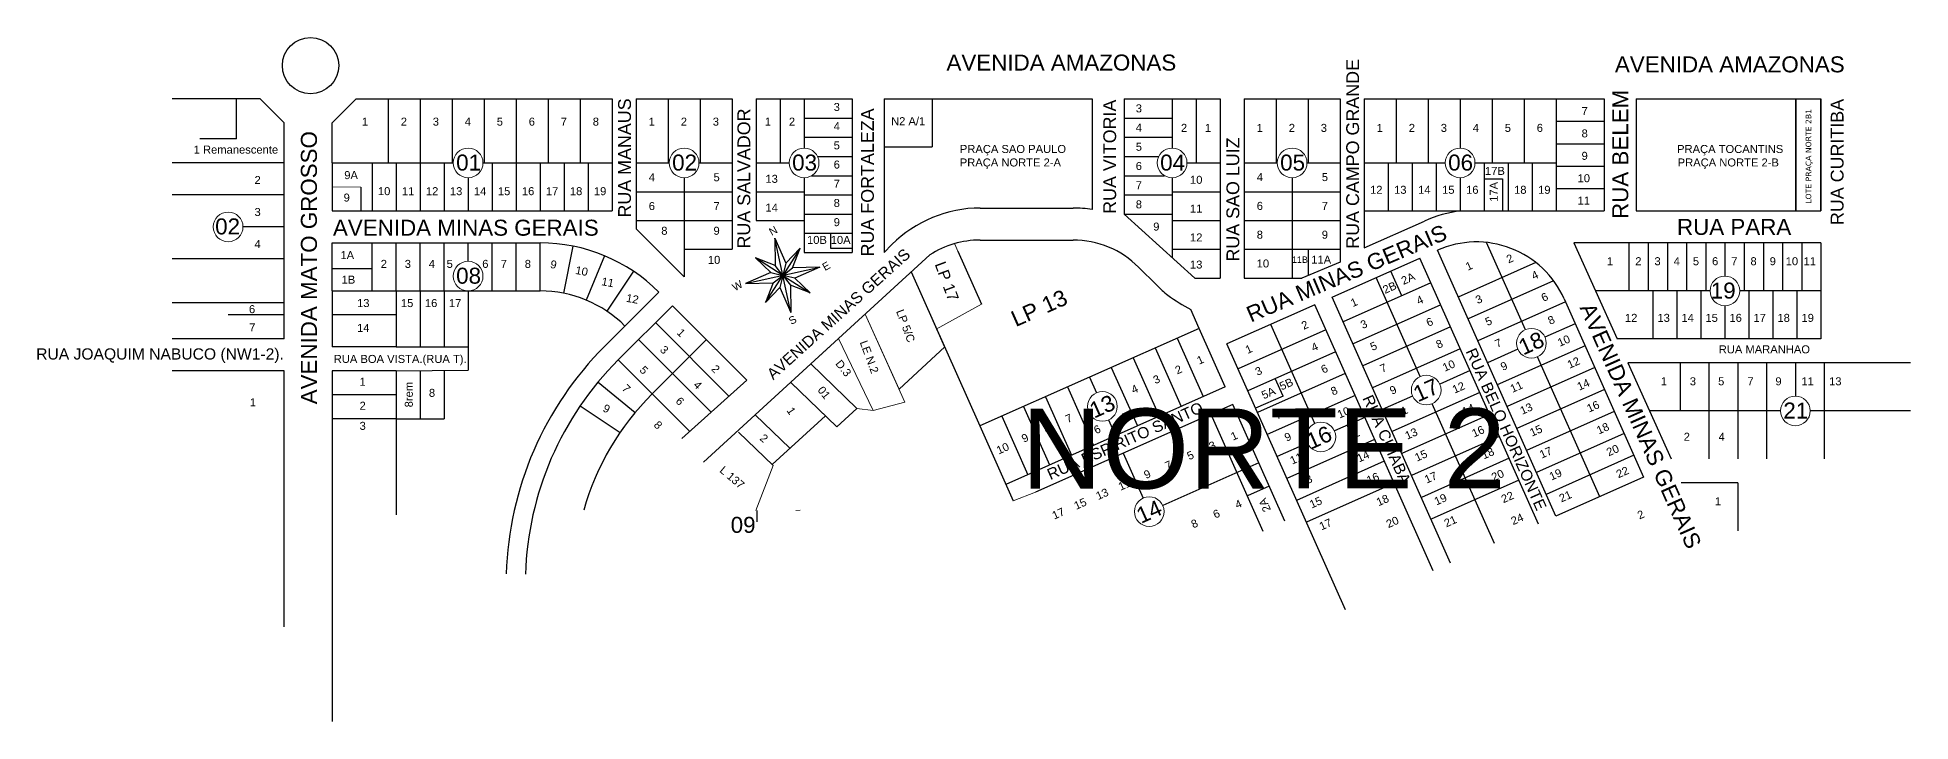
# Model space of a CAD drawing. Header units: millimetres. Extents: x 3006 to 6000, y 1661 to 3774.
# Drawn here: x 4208 to 5379, y 2517 to 2944 of the extents above; entities that cross this region are included whole.
import ezdxf
from ezdxf.enums import TextEntityAlignment as Align

# ---------------------------------------------------------------- set-up
doc = ezdxf.new("R2010")
doc.units = ezdxf.units.MM
doc.header["$LTSCALE"] = 10
doc.styles.add('ARIAL', font='arial.ttf')
doc.styles.add('MtXpl_Verdana', font='verdana.ttf')
doc.styles.add('R80', font='arial.ttf', dxfattribs={"height": 3})
doc.styles.get("Standard").update_dxf_attribs({"font": 'arial.ttf'})

msp = doc.modelspace()

# ---------------------------------------------------------------- linework, layer by layer
for p, q in [((4347.482, 2905.746), (4292.482, 2905.747)), ((4332.782, 2880.746), (4332.782, 2905.746)), ((4347.482, 2905.746), (4362.482, 2890.745)), ((4392.482, 2890.745), (4407.482, 2905.744)), ((4407.482, 2905.744), (4567.482, 2905.741)), ((4427.482, 2905.744), (4427.481, 2865.744)), ((4447.482, 2905.744), (4447.481, 2865.744)), ((4467.482, 2905.743), (4467.481, 2865.743)), ((4487.482, 2905.743), (4487.481, 2865.743)), ((4507.482, 2905.742), (4507.481, 2865.742)), ((4527.482, 2905.742), (4527.481, 2865.742)), ((4547.482, 2905.741), (4547.481, 2865.741)), ((4567.482, 2905.741), (4567.481, 2835.741)), ((4582.482, 2905.74), (4582.481, 2829.74)), ((4582.482, 2905.74), (4642.482, 2905.739)), ((4602.482, 2905.74), (4602.481, 2865.74)), ((4622.482, 2905.739), (4622.481, 2865.739)), ((4642.482, 2905.739), (4642.48, 2811.739)), ((4657.482, 2905.739), (4657.481, 2829.739)), ((4657.482, 2905.739), (4717.482, 2905.737)), ((4672.482, 2905.738), (4672.481, 2865.738)), ((4687.482, 2905.738), (4687.482, 2875.009)), ((4717.482, 2905.737), (4717.48, 2809.737)), ((4737.482, 2905.737), (4737.48, 2809.771)), ((4737.482, 2905.737), (4867.482, 2905.734)), ((4767.482, 2905.736), (4767.482, 2875.736)), ((4867.482, 2905.734), (4867.481, 2836.6)), ((4887.482, 2905.733), (4887.481, 2833.733)), ((4887.482, 2905.733), (4947.482, 2905.732)), ((4917.482, 2905.733), (4917.482, 2875.004)), ((4932.482, 2905.732), (4932.481, 2865.732)), ((4947.482, 2905.732), (4947.48, 2793.732)), ((4962.482, 2905.732), (4962.48, 2793.732)), ((4962.482, 2905.732), (5022.482, 2905.73)), ((4982.482, 2905.731), (4982.481, 2865.731)), ((5002.482, 2905.731), (5002.481, 2865.731)), ((5022.482, 2905.73), (5022.48, 2811.73)), ((5037.482, 2905.73), (5037.48, 2812.626)), ((5037.482, 2905.73), (5187.482, 2905.726)), ((5057.482, 2905.729), (5057.481, 2865.729)), ((5077.482, 2905.729), (5077.481, 2865.729)), ((5097.482, 2905.728), (5097.482, 2875)), ((5117.482, 2905.728), (5117.481, 2865.728)), ((5137.482, 2905.727), (5137.481, 2865.727)), ((5157.482, 2905.727), (5157.481, 2835.727)), ((5187.482, 2905.726), (5187.481, 2835.726)), ((5207.482, 2905.726), (5207.481, 2835.726)), ((5207.482, 2905.726), (5322.982, 2905.723)), ((5307.268, 2905.724), (5307.267, 2835.724)), ((5307.267, 2835.724), (5307.268, 2905.724)), ((5322.982, 2905.723), (5322.981, 2835.723)), ((5322.981, 2835.723), (5322.982, 2905.723)), ((4687.482, 2893.738), (4717.482, 2893.737)), ((4887.482, 2893.733), (4917.482, 2893.733)), ((5157.482, 2891.727), (5187.482, 2891.726)), ((4332.782, 2880.746), (4309.782, 2880.747)), ((4362.481, 2865.745), (4362.482, 2890.745)), ((4392.481, 2865.745), (4392.482, 2890.745)), ((4687.482, 2881.738), (4717.482, 2881.737)), ((4887.482, 2881.733), (4917.482, 2881.733)), ((4695.845, 2869.738), (4717.482, 2869.737)), ((4737.482, 2875.737), (4767.482, 2875.736)), ((4887.482, 2869.733), (4909.118, 2869.733)), ((5157.482, 2877.727), (5187.482, 2877.726)), ((4362.481, 2865.745), (4292.481, 2865.747)), ((4362.479, 2755.745), (4362.481, 2865.745)), ((4392.481, 2865.745), (4468.21, 2865.743)), ((4392.481, 2865.745), (4392.481, 2835.745)), ((4417.481, 2865.744), (4417.481, 2835.744)), ((4432.481, 2865.744), (4432.481, 2835.744)), ((4447.481, 2865.744), (4447.481, 2835.744)), ((4462.481, 2865.743), (4462.481, 2835.743)), ((4477.481, 2856.472), (4477.481, 2835.743)), ((4486.753, 2865.743), (4567.481, 2865.741)), ((4492.481, 2865.742), (4492.481, 2835.742)), ((4507.481, 2865.742), (4507.481, 2835.742)), ((4522.481, 2865.742), (4522.481, 2835.742)), ((4537.481, 2865.741), (4537.481, 2835.741)), ((4552.481, 2865.741), (4552.481, 2835.741)), ((4582.481, 2865.74), (4603.21, 2865.74)), ((4612.481, 2856.468), (4612.48, 2794.522)), ((4621.753, 2865.739), (4642.481, 2865.739)), ((4657.481, 2865.739), (4678.21, 2865.738)), ((4687.481, 2856.467), (4687.48, 2809.738)), ((4692.167, 2857.738), (4717.481, 2857.737)), ((4887.481, 2857.733), (4912.796, 2857.733)), ((4917.481, 2856.461), (4917.481, 2833.733)), ((4926.753, 2865.732), (4947.481, 2865.732)), ((4962.481, 2865.732), (4983.21, 2865.731)), ((4992.481, 2856.46), (4992.48, 2793.731)), ((5001.753, 2865.731), (5022.481, 2865.73)), ((5037.481, 2865.73), (5088.21, 2865.729)), ((5052.481, 2865.729), (5052.481, 2835.729)), ((5067.481, 2865.729), (5067.481, 2835.729)), ((5082.481, 2865.729), (5082.481, 2835.729)), ((5097.481, 2856.457), (5097.481, 2835.728)), ((5106.753, 2865.728), (5157.481, 2865.727)), ((5112.481, 2865.728), (5112.481, 2835.728)), ((5127.481, 2865.728), (5127.481, 2835.728)), ((5142.481, 2865.727), (5142.481, 2835.727)), ((5157.481, 2863.727), (5187.481, 2863.726)), ((4362.481, 2845.745), (4292.481, 2845.747)), ((4410.481, 2850.649), (4410.481, 2835.744)), ((4582.481, 2847.74), (4642.481, 2847.739)), ((4657.481, 2847.739), (4687.481, 2847.738)), ((4687.481, 2845.738), (4717.481, 2845.737)), ((4887.481, 2845.733), (4917.481, 2845.733)), ((4917.481, 2847.733), (4947.481, 2847.732)), ((4962.481, 2847.732), (5022.481, 2847.73)), ((5112.481, 2855.728), (5123.981, 2855.728)), ((5123.981, 2855.728), (5123.981, 2835.728)), ((5157.481, 2849.727), (5187.481, 2849.726)), ((4392.481, 2835.745), (4567.481, 2835.741)), ((4687.481, 2833.738), (4717.481, 2833.737)), ((4797.541, 2837.521), (4855.541, 2837.519)), ((4887.481, 2833.733), (4931.633, 2793.732)), ((4887.481, 2833.733), (4917.481, 2833.733)), ((4917.481, 2833.733), (4917.48, 2806.555)), ((5037.481, 2835.73), (5187.481, 2835.726)), ((5207.481, 2835.726), (5322.981, 2835.723)), ((4362.481, 2825.745), (4336.752, 2825.746)), ((4582.481, 2829.74), (4582.48, 2824.5)), ((4582.48, 2824.5), (4612.48, 2794.522)), ((4582.481, 2829.74), (4642.481, 2829.739)), ((4657.481, 2829.739), (4687.481, 2829.738)), ((4687.48, 2821.738), (4717.48, 2821.737)), ((4703.89, 2821.738), (4703.89, 2812.538)), ((4917.481, 2829.733), (4947.481, 2829.732)), ((4962.481, 2829.732), (5022.481, 2829.73)), ((5037.48, 2812.626), (5075.169, 2829.405)), ((4392.48, 2785.745), (4392.48, 2815.745)), ((4392.48, 2815.745), (4522.48, 2815.742)), ((4417.48, 2785.744), (4417.48, 2815.744)), ((4432.48, 2785.744), (4432.48, 2815.744)), ((4447.48, 2785.744), (4447.48, 2815.744)), ((4462.48, 2785.743), (4462.48, 2815.743)), ((4477.48, 2804.285), (4477.48, 2815.743)), ((4492.48, 2785.742), (4492.48, 2815.742)), ((4507.48, 2785.742), (4507.48, 2815.742)), ((4522.48, 2785.742), (4522.48, 2815.742)), ((4542.965, 2813.724), (4537.111, 2784.3)), ((4612.48, 2811.74), (4642.48, 2811.739)), ((4687.48, 2809.738), (4717.48, 2809.737)), ((4703.89, 2812.538), (4717.48, 2812.537)), ((4737.48, 2809.771), (4742.386, 2814.676)), ((4783.628, 2810.568), (4798.332, 2777.541)), ((4797.54, 2817.521), (4855.54, 2817.519)), ((4917.48, 2811.733), (4947.48, 2811.732)), ((4962.48, 2811.732), (5022.48, 2811.73)), ((5002.55, 2811.731), (5002.55, 2795.426)), ((5022.48, 2811.73), (5022.48, 2803.73)), ((5157.325, 2644.867), (5083.303, 2811.134)), ((5138.256, 2761.461), (5113.979, 2815.992)), ((5168.6, 2815.727), (5195.599, 2755.726)), ((5202.98, 2815.726), (5168.6, 2815.727)), ((5322.98, 2815.723), (5202.98, 2815.726)), ((5202.98, 2815.726), (5202.98, 2785.726)), ((5214.98, 2815.726), (5214.98, 2785.726)), ((5226.98, 2815.725), (5226.98, 2785.725)), ((5238.98, 2815.725), (5238.98, 2785.725)), ((5250.98, 2815.725), (5250.98, 2785.725)), ((5262.98, 2815.725), (5262.98, 2794.996)), ((5274.98, 2815.724), (5274.98, 2785.724)), ((5286.98, 2815.724), (5286.98, 2785.724)), ((5298.98, 2815.724), (5298.98, 2785.724)), ((5310.98, 2815.723), (5310.98, 2785.723)), ((5322.98, 2815.723), (5322.979, 2755.723)), ((4362.48, 2805.745), (4292.48, 2805.747)), ((4392.48, 2799.745), (4417.48, 2799.744)), ((4562.662, 2807.748), (4551.181, 2780.032)), ((4580.815, 2798.045), (4564.147, 2773.101)), ((4624.672, 2678.766), (4766.059, 2808.234)), ((4896.552, 2800.53), (4907.865, 2789.216)), ((5022.48, 2803.73), (4998.48, 2793.731)), ((5017.527, 2781.85), (5072.341, 2806.253)), ((5060.984, 2782.589), (5054.07, 2798.119)), ((5146.363, 2639.986), (5072.341, 2806.253)), ((5144.797, 2803.483), (5096.318, 2781.9)), ((4754.394, 2797.553), (4797.248, 2701.296)), ((4931.633, 2793.732), (4947.48, 2793.732)), ((4962.48, 2793.732), (4992.48, 2793.731)), ((4992.48, 2793.731), (4998.48, 2793.731)), ((5079.255, 2790.723), (5024.441, 2766.32)), ((5072.48, 2732.178), (5044.934, 2794.052)), ((5155.93, 2792.02), (5102.419, 2768.197)), ((4362.479, 2778.245), (4292.479, 2778.247)), ((4392.48, 2785.745), (4392.479, 2770.745)), ((4392.48, 2785.745), (4522.48, 2785.742)), ((4432.48, 2785.744), (4432.479, 2770.744)), ((4447.48, 2785.744), (4447.479, 2750.744)), ((4462.48, 2785.743), (4462.479, 2750.743)), ((4477.48, 2785.743), (4477.478, 2736.219)), ((4571.252, 2742.572), (4605.205, 2776.5)), ((4596.726, 2784.986), (4575.512, 2763.774)), ((4605.205, 2776.5), (4651.664, 2730.008)), ((5006.565, 2776.97), (4951.751, 2752.567)), ((5080.587, 2610.703), (5006.565, 2776.97)), ((5091.55, 2615.583), (5017.527, 2781.85)), ((5085.356, 2777.02), (5030.542, 2752.617)), ((5163.333, 2778.896), (5108.52, 2754.494)), ((5162.519, 2780.724), (5212.139, 2669.27)), ((5202.98, 2785.726), (5182.099, 2785.726)), ((5253.708, 2785.725), (5202.98, 2785.726)), ((5217.98, 2785.726), (5217.979, 2755.726)), ((5232.98, 2785.725), (5232.979, 2755.725)), ((5247.98, 2785.725), (5247.979, 2755.725)), ((5262.979, 2776.453), (5262.979, 2755.725)), ((5322.98, 2785.723), (5272.251, 2785.724)), ((5277.98, 2785.724), (5277.979, 2755.724)), ((5292.98, 2785.724), (5292.979, 2755.724)), ((5307.98, 2785.724), (5307.979, 2755.724)), ((4362.479, 2770.745), (4327.479, 2770.746)), ((4392.479, 2770.745), (4392.479, 2750.745)), ((4432.479, 2770.744), (4392.479, 2770.745)), ((4432.479, 2770.744), (4432.479, 2750.744)), ((4575.498, 2763.788), (4562.77, 2751.06)), ((4594.595, 2765.898), (4640.506, 2719.953)), ((4934.281, 2762.303), (4929.061, 2774.03)), ((5006.704, 2702.894), (4979.158, 2764.768)), ((5091.456, 2763.316), (5036.643, 2738.913)), ((5169.434, 2765.193), (5150.497, 2756.762)), ((4362.479, 2755.745), (4292.479, 2755.747)), ((4583.984, 2755.295), (4629.348, 2709.898)), ((4583.984, 2755.295), (4626.395, 2712.853)), ((4592.457, 2721.351), (4626.411, 2755.279)), ((4934.281, 2762.303), (4797.248, 2701.296)), ((4920.578, 2756.203), (4936.847, 2719.66)), ((4950.55, 2725.761), (4934.281, 2762.303)), ((5025.774, 2586.3), (4951.752, 2752.567)), ((5013.479, 2761.439), (4958.666, 2737.036)), ((5175.534, 2751.49), (5120.721, 2727.087)), ((5322.979, 2755.723), (5195.599, 2755.726)), ((4432.479, 2750.744), (4392.479, 2750.745)), ((4432.479, 2750.744), (4477.479, 2750.743)), ((4571.252, 2742.572), (4615.958, 2697.833)), ((4893.171, 2744.001), (4909.44, 2707.459)), ((4906.875, 2750.102), (4923.143, 2713.56)), ((5019.58, 2747.736), (4964.766, 2723.333)), ((5097.557, 2749.613), (5042.744, 2725.21)), ((5133.557, 2749.221), (5114.62, 2740.79)), ((5184.732, 2657.068), (5145.798, 2744.522)), ((5202.348, 2740.726), (5229.347, 2680.725)), ((5378.979, 2740.722), (5202.348, 2740.726)), ((5234.979, 2740.725), (5234.978, 2710.725)), ((5252.979, 2740.725), (5252.977, 2680.725)), ((5270.979, 2740.724), (5270.977, 2680.724)), ((5288.979, 2740.724), (5288.977, 2680.724)), ((5306.979, 2740.724), (5306.978, 2719.995)), ((5324.979, 2740.723), (5324.977, 2680.723)), ((4362.478, 2735.745), (4292.478, 2735.747)), ((4362.475, 2575.745), (4362.478, 2735.745)), ((4392.478, 2735.745), (4392.473, 2516.561)), ((4432.478, 2735.744), (4392.478, 2735.745)), ((4432.478, 2735.744), (4432.476, 2645.744)), ((4432.478, 2735.744), (4477.478, 2736.219)), ((4447.478, 2735.744), (4447.478, 2705.744)), ((4462.478, 2736.061), (4462.478, 2705.743)), ((4558.675, 2728.758), (4581.866, 2709.727)), ((4611.055, 2693.415), (4651.664, 2730.008)), ((4865.765, 2731.8), (4870.128, 2721.998)), ((4879.468, 2737.9), (4895.737, 2701.358)), ((5025.68, 2734.033), (4970.867, 2709.63)), ((4986.776, 2719.996), (4981.896, 2730.959)), ((5103.658, 2735.91), (5084.721, 2727.479)), ((5181.635, 2737.786), (5126.822, 2713.384)), ((4432.478, 2720.744), (4392.478, 2720.745)), ((4950.55, 2725.761), (4813.517, 2664.754)), ((4838.358, 2719.598), (4854.627, 2683.056)), ((4852.061, 2725.699), (4868.33, 2689.157)), ((4986.776, 2719.996), (4969.647, 2712.37)), ((5031.781, 2720.329), (4976.968, 2695.927)), ((5067.781, 2719.937), (5048.844, 2711.507)), ((5109.758, 2722.206), (5054.945, 2697.803)), ((5187.736, 2724.083), (5132.923, 2699.68)), ((4432.478, 2705.744), (4392.478, 2705.745)), ((4432.478, 2705.744), (4462.478, 2705.743)), ((4547.456, 2713.82), (4572.408, 2697.164)), ((4667.474, 2677.282), (4700.728, 2707.733)), ((4810.951, 2707.397), (4827.22, 2670.854)), ((4824.655, 2713.497), (4840.923, 2676.955)), ((4955.431, 2714.798), (4832.101, 2659.892)), ((4877.67, 2705.059), (4882.033, 2695.257)), ((4941.727, 2708.698), (4974.264, 2635.613)), ((4987.968, 2641.714), (4955.431, 2714.798)), ((5037.882, 2706.626), (5018.945, 2698.195)), ((5115.859, 2708.503), (5061.046, 2684.1)), ((5118.956, 2627.785), (5080.022, 2715.238)), ((5193.837, 2710.38), (5139.023, 2685.977)), ((5297.707, 2710.724), (5215.848, 2710.726)), ((5378.978, 2710.722), (5316.249, 2710.723)), ((4797.248, 2701.296), (4818.043, 2654.588)), ((5043.982, 2692.923), (4989.169, 2668.52)), ((5016.146, 2696.949), (5015.815, 2696.802)), ((5121.96, 2694.8), (5067.147, 2670.397)), ((5199.937, 2696.676), (5145.124, 2672.274)), ((4886.914, 2684.295), (4899.412, 2656.222)), ((5002.005, 2690.654), (4983.068, 2682.223)), ((5128.061, 2681.096), (5073.247, 2656.693)), ((5206.038, 2682.973), (5151.225, 2658.57)), ((4971.699, 2678.256), (4911.652, 2651.523)), ((5050.083, 2679.219), (4995.27, 2654.817)), ((5212.139, 2669.27), (5157.325, 2644.867)), ((4978.207, 2663.639), (4964.503, 2657.539)), ((5056.184, 2665.516), (5001.371, 2641.113)), ((5134.161, 2667.393), (5079.348, 2642.99)), ((5270.977, 2665.724), (5235.561, 2665.725)), ((5270.977, 2665.724), (5270.976, 2635.724)), ((4658.058, 2641.479), (4658.058, 2648.555))]:
    msp.add_line(p, q)
at = {"lineweight": 13}
for p, q in [((4392.481, 2850.745), (4410.481, 2850.649)), ((4783.628, 2810.568), (4781.644, 2815.015)), ((4754.394, 2797.553), (4775.291, 2750.615)), ((4770.099, 2761.841), (4798.332, 2777.541)), ((4725.632, 2771.215), (4746.803, 2724.4)), ((4725.632, 2771.215), (4750.366, 2716.111)), ((4750.366, 2716.111), (4725.632, 2771.215)), ((4709.008, 2755.993), (4691.603, 2740.055)), ((4709.008, 2755.993), (4691.603, 2740.055)), ((4691.603, 2740.055), (4704.141, 2751.536)), ((4691.603, 2740.055), (4704.141, 2751.536)), ((4730.673, 2710.93), (4709.008, 2755.993)), ((4709.008, 2755.993), (4730.673, 2710.93)), ((4709.008, 2755.993), (4730.673, 2710.93)), ((4691.603, 2740.055), (4720.431, 2712.318)), ((4691.603, 2740.055), (4720.428, 2712.322)), ((4720.428, 2712.322), (4691.603, 2740.055)), ((4746.803, 2724.4), (4775.502, 2750.808)), ((4679.025, 2728.618), (4707.882, 2700.849)), ((4679.068, 2728.577), (4707.882, 2700.849)), ((4730.673, 2710.93), (4750.366, 2716.111)), ((4730.673, 2710.93), (4750.366, 2716.111)), ((4656.899, 2708.276), (4678.559, 2687.433)), ((4707.882, 2700.849), (4720.428, 2712.322)), ((4707.882, 2700.849), (4720.428, 2712.322)), ((4720.431, 2712.318), (4730.673, 2710.93)), ((4730.673, 2710.93), (4720.438, 2712.317)), ((4646.498, 2697.468), (4668.158, 2676.624)), ((4668.158, 2676.624), (4657.198, 2648.555)), ((4832.101, 2659.892), (4818.043, 2654.588)), ((4682.348, 2648.544), (4685.083, 2648.606))]:
    msp.add_line(p, q, dxfattribs=at)
for points in [[(4669.106, 2818.67), (4669.392, 2801.561), (4657.159, 2806.366)], [(4668.036, 2790.675), (4663.231, 2778.442), (4672.364, 2787.893), (4679.208, 2772.21), (4669.106, 2818.67), (4675.95, 2802.987), (4685.083, 2812.438), (4674.157, 2795.44), (4691.155, 2784.514), (4678.922, 2789.319), (4679.208, 2772.21)], [(4697.387, 2800.491), (4680.278, 2800.205), (4685.083, 2812.438)], [(4650.927, 2790.389), (4668.036, 2790.675), (4674.157, 2795.44), (4657.159, 2806.366), (4666.61, 2797.233), (4650.927, 2790.389), (4697.387, 2800.491), (4681.704, 2793.647), (4691.155, 2784.514)], [(4663.231, 2778.442), (4674.157, 2795.44), (4669.392, 2801.561)], [(4675.95, 2802.987), (4674.157, 2795.44), (4680.278, 2800.205)], [(4666.61, 2797.233), (4674.157, 2795.44), (4672.364, 2787.893)], [(4681.704, 2793.647), (4674.157, 2795.44), (4678.922, 2789.319)]]:
    msp.add_lwpolyline(points)
msp.add_circle((4378.992, 2926.55), 17.6)
for centre in [(4477.481, 2865.743), (4612.481, 2865.74), (4687.481, 2865.738), (4917.481, 2865.733), (4992.481, 2865.731), (5097.481, 2865.728), (4327.481, 2825.746), (4477.48, 2795.014), (5262.98, 2785.725), (5142.027, 2752.992), (5076.251, 2723.708), (4873.899, 2713.529), (5306.978, 2710.724), (5010.475, 2694.425), (4903.183, 2647.753)]:
    msp.add_circle(centre, 9.271, dxfattribs=at)
for centre, radius, start, end in [((4797.539, 2759.521), 78, 89.99867, 134.998669), ((4855.539, 2759.519), 78, 81.193173, 89.99867), ((5107.706, 2756.321), 80, 96.97639, 113.998593), ((4522.478, 2710.742), 105, 44.99867, 89.99867), ((4797.675, 2759.057), 58.464, 90.132735, 122.737661), ((4855.664, 2759.822), 57.698, 44.87427, 90.123069), ((5107.706, 2756.321), 60, 23.998592, 113.998593), ((4964.435, 2845.784), 80, 224.998707, 231.642983), ((4522.478, 2710.742), 75, 44.99867, 89.99867), ((5019.279, 2932.539), 182.386, 235.047221, 240.35285), ((4711.207, 2602.513), 210, 134.978802, 178.242311), ((4711.207, 2602.513), 198, 134.978802, 178.242311), ((4711.207, 2602.513), 168, 134.978802, 164.020031)]:
    msp.add_arc(centre, radius, start, end)

# ---------------------------------------------------------------- texts
for s, height, rotation, style, p in [('AVENIDA AMAZONAS', 10, 359.998669, 'ARIAL', (4848.257, 2928.471)), ('RUA CAMPO GRANDE', 8, 89.99867, 'ARIAL', (5030.29, 2871.368)), ('AVENIDA AMAZONAS', 10, 359.998669, 'ARIAL', (5266.013, 2927.338)), ('RUA MANAUS', 8, 89.99867, 'ARIAL', (4575.235, 2868.814)), ('RUA VITORIA', 8, 89.99867, 'ARIAL', (4878.471, 2869.605)), ('RUA BELEM', 10, 89.99867, 'ARIAL', (5197.554, 2871.072)), ('RUA CURITIBA', 8, 89.99867, 'ARIAL', (5333.102, 2866.332)), ('RUA SALVADOR', 8, 89.99867, 'ARIAL', (4649.785, 2855.997)), ('RUA FORTALEZA', 8, 89.99867, 'ARIAL', (4727.041, 2853.554)), ('AVENIDA MATO GROSSO', 10, 89.99867, 'ARIAL', (4377.968, 2800.238)), ('RUA SAO LUIZ', 8, 89.99867, 'ARIAL', (4955.432, 2842.856)), ('01', 10, 359.998669, 'ARIAL', (4477.77, 2865.964)), ('02', 10, 359.998669, 'ARIAL', (4612.77, 2865.961)), ('03', 10, 359.998669, 'ARIAL', (4687.77, 2865.96)), ('04', 10, 359.998669, 'ARIAL', (4917.77, 2865.954)), ('05', 10, 359.998669, 'ARIAL', (4992.77, 2865.953)), ('06', 10, 359.998669, 'ARIAL', (5097.77, 2865.95)), ('17B', 5, 359.998669, 'ARIAL', (5119.216, 2860.729)), ('17A', 5, 89.99867, 'ARIAL', (5118.492, 2847.655)), ('02', 10, 359.998669, 'ARIAL', (4327.151, 2826.051)), ('AVENIDA MINAS GERAIS', 10, 359.998669, 'ARIAL', (4476.039, 2825.232)), ('N', 4.755, 29.434168, 'R80', (4668.13, 2823.324)), ('RUA MINAS GERAIS', 10, 23.007352, 'ARIAL', (5026.495, 2796.718)), ('AVENIDA MINAS GERAIS', 7, 42.022558, 'ARIAL', (4708.959, 2771.3)), ('08', 10, 359.998669, 'ARIAL', (4477.768, 2795.236)), ('E', 4.755, 29.434168, 'R80', (4701.28, 2801.264)), ('LP 17', 7, 290.255686, 'ARIAL', (4776.687, 2791.698)), ('11B', 4, 359.998669, 'ARIAL', (4997.358, 2805.264)), ('W', 4.755, 29.434168, 'R80', (4645.774, 2788.992)), ('19', 10, 359.998669, 'ARIAL', (5261.906, 2785.946)), ('LP 13', 10, 23.99867, 'ARIAL', (4834.369, 2775.03)), ('AVENIDA MINAS GERAIS', 10, 293.998669, 'ARIAL', (5210.331, 2701.463)), ('S', 4.755, 29.434168, 'R80', (4680.245, 2767.548)), ('18', 10, 23.99867, 'ARIAL', (5141.911, 2753.042)), ('RUA JOAQUIM NABUCO (NW1-2).', 7, 359.998669, 'ARIAL', (4284.918, 2746.319)), ('RUA BOA VISTA.(RUA T).', 5, 359.998669, 'ARIAL', (4435, 2743.209)), ('RUA BELO HORIZONTE', 7, 293.998669, 'ARIAL', (5126.281, 2699.288)), ('17', 10, 23.99867, 'ARIAL', (5076.135, 2723.759)), ('13', 10, 23.99867, 'ARIAL', (4873.783, 2713.579)), ('RUA CUIABA', 7, 293.998669, 'ARIAL', (5051.609, 2692.849)), ('21', 10, 359.998669, 'ARIAL', (5307.266, 2710.945)), ('RUA ESPIRITO SANTO', 7, 23.99867, 'ARIAL', (4888.05, 2692.042)), ('16', 10, 23.99867, 'ARIAL', (5009.292, 2694.179)), ('14', 10, 23.99867, 'ARIAL', (4903.067, 2647.803)), ('09', 10, 359.998669, 'ARIAL', (4649.339, 2639.506))]:
    msp.add_text(s, height=height, rotation=rotation, dxfattribs=dict(style=style)).set_placement(p, align=Align.MIDDLE_CENTER)
for s, height, rotation, p in [('3', 5, 359.998669, (4707.887, 2900.708)), ('1', 5, 359.998669, (4413.015, 2891.533)), ('2', 5, 359.998669, (4437.321, 2891.533)), ('3', 5, 359.998669, (4457.321, 2891.532)), ('4', 5, 359.998669, (4477.321, 2891.532)), ('5', 5, 359.998669, (4497.321, 2891.531)), ('6', 5, 359.998669, (4517.321, 2891.531)), ('7', 5, 359.998669, (4537.321, 2891.53)), ('8', 5, 359.998669, (4557.321, 2891.53)), ('1', 5, 359.998669, (4592.265, 2891.529)), ('2', 5, 359.998669, (4612.321, 2891.529)), ('3', 5, 359.998669, (4632.321, 2891.528)), ('1', 5, 359.998669, (4664.845, 2891.527)), ('2', 5, 359.998669, (4679.901, 2891.527)), ('N2 A/1', 5, 359.998669, (4752.492, 2891.822)), ('3', 5, 359.998669, (4896.695, 2899.821)), ('7', 5, 359.998669, (5175.319, 2898.176)), ('4', 5, 359.998669, (4707.886, 2888.708)), ('4', 5, 359.998669, (4896.695, 2887.821)), ('2', 5, 359.998669, (4924.923, 2887.641)), ('1', 5, 359.998669, (4939.866, 2887.641)), ('1', 5, 359.998669, (4972.264, 2887.64)), ('2', 5, 359.998669, (4992.321, 2887.64)), ('3', 5, 359.998669, (5012.321, 2887.639)), ('1', 5, 359.998669, (5047.264, 2887.639)), ('2', 5, 359.998669, (5067.321, 2887.638)), ('3', 5, 359.998669, (5087.321, 2887.638)), ('4', 5, 359.998669, (5107.321, 2887.637)), ('5', 5, 359.998669, (5127.321, 2887.637)), ('6', 5, 359.998669, (5147.321, 2887.636)), ('8', 5, 359.998669, (5175.319, 2884.176)), ('1 Remanescente', 5, 359.998669, (4332.336, 2874.06)), ('5', 5, 359.998669, (4707.886, 2876.708)), ('PRAÇA NORTE 2-A', 5, 359.998669, (4816.38, 2866.017)), ('PRAÇA SAO PAULO', 5, 359.998669, (4817.998, 2874.455)), ('5', 5, 359.998669, (4896.695, 2875.821)), ('9', 5, 359.998669, (5175.319, 2870.176)), ('PRAÇA TOCANTINS', 5, 359.998669, (5266.249, 2874.444)), ('PRAÇA NORTE 2-B', 5, 359.998669, (5265.069, 2866.017)), ('2', 5, 359.998669, (4345.904, 2855.047)), ('9A', 5, 359.998669, (4404.329, 2858.118)), ('4', 5, 359.998669, (4592.32, 2856.772)), ('5', 5, 359.998669, (4632.778, 2856.771)), ('13', 5, 359.998669, (4667.159, 2855.784)), ('6', 5, 359.998669, (4707.886, 2864.708)), ('6', 5, 359.998669, (4896.694, 2863.821)), ('10', 5, 359.998669, (4932.515, 2855.183)), ('4', 5, 359.998669, (4972.32, 2856.872)), ('5', 5, 359.998669, (5012.964, 2856.871)), ('10', 5, 359.998669, (5174.758, 2856.176)), ('9', 5, 359.998669, (4401.588, 2844.073)), ('10', 5, 359.998669, (4424.964, 2848.074)), ('11', 5, 359.998669, (4439.964, 2848.073)), ('12', 5, 359.998669, (4454.964, 2848.073)), ('13', 5, 359.998669, (4469.964, 2848.073)), ('14', 5, 359.998669, (4484.964, 2848.072)), ('15', 5, 359.998669, (4499.964, 2848.072)), ('16', 5, 359.998669, (4514.964, 2848.072)), ('17', 5, 359.998669, (4529.964, 2848.071)), ('18', 5, 359.998669, (4544.964, 2848.071)), ('19', 5, 359.998669, (4559.964, 2848.071)), ('7', 5, 359.998669, (4707.885, 2852.708)), ('7', 5, 359.998669, (4896.694, 2851.821)), ('12', 5, 359.998669, (5045.073, 2848.933)), ('13', 5, 359.998669, (5060.073, 2848.932)), ('14', 5, 359.998669, (5075.073, 2848.932)), ('15', 5, 359.998669, (5090.073, 2848.932)), ('16', 5, 359.998669, (5105.073, 2848.931)), ('18', 5, 359.998669, (5135.073, 2848.931)), ('19', 5, 359.998669, (5150.073, 2848.93)), ('3', 5, 359.998669, (4345.904, 2835.047)), ('6', 5, 359.998669, (4592.32, 2838.772)), ('7', 5, 359.998669, (4632.777, 2838.771)), ('14', 5, 359.998669, (4667.159, 2837.784)), ('8', 5, 359.998669, (4707.885, 2840.708)), ('8', 5, 359.998669, (4896.694, 2839.821)), ('11', 5, 359.998669, (4932.514, 2837.183)), ('6', 5, 359.998669, (4972.32, 2838.872)), ('7', 5, 359.998669, (5012.964, 2838.871)), ('11', 5, 359.998669, (5174.757, 2842.176)), ('8', 5, 359.998669, (4600.127, 2823.33)), ('9', 5, 359.998669, (4632.777, 2823.329)), ('9', 5, 359.998669, (4707.885, 2828.708)), ('9', 5, 359.998669, (4907.6, 2825.932)), ('12', 5, 359.998669, (4932.514, 2819.183)), ('8', 5, 359.998669, (4972.319, 2820.872)), ('9', 5, 359.998669, (5012.963, 2820.871)), ('RUA PARA', 10, 359.998669, (5268.714, 2825.747)), ('4', 5, 359.998669, (4345.903, 2815.047)), ('1A', 5, 359.998669, (4401.95, 2808.093)), ('10B', 5, 359.998669, (4695.502, 2817.604)), ('10A', 5, 359.998669, (4710.309, 2817.604)), ('2', 5, 359.998669, (4424.805, 2802.633)), ('3', 5, 359.998669, (4439.805, 2802.633)), ('4', 5, 359.998669, (4454.805, 2802.633)), ('5', 5, 359.998669, (4465.961, 2802.632)), ('6', 5, 359.998669, (4488.236, 2802.632)), ('7', 5, 359.998669, (4499.805, 2802.632)), ('8', 5, 359.998669, (4514.805, 2802.631)), ('9', 5, 349.588326, (4530.861, 2802.239)), ('10', 5, 349.588326, (4548.469, 2798.164)), ('10', 5, 359.998669, (4631.189, 2805.136)), ('13', 5, 359.998669, (4932.514, 2802.196)), ('10', 5, 359.998669, (4974.205, 2802.872)), ('11A', 5, 359.998669, (5010.648, 2805.264)), ('1', 5, 23.99867, (5102.998, 2801.336)), ('2', 5, 23.99867, (5128.492, 2805.934)), ('4', 5, 23.99867, (5144.182, 2795.598)), ('1', 5, 359.998669, (5191.133, 2804.292)), ('2', 5, 359.998669, (5208.869, 2804.291)), ('3', 5, 359.998669, (5220.869, 2804.291)), ('4', 5, 359.998669, (5232.869, 2804.291)), ('5', 5, 359.998669, (5244.869, 2804.29)), ('6', 5, 359.998669, (5256.869, 2804.29)), ('7', 5, 359.998669, (5268.869, 2804.29)), ('8', 5, 359.998669, (5280.869, 2804.29)), ('9', 5, 359.998669, (5292.869, 2804.289)), ('10', 5, 359.998669, (5304.838, 2804.289)), ('11', 5, 359.998669, (5315.997, 2804.289)), ('1B', 5, 359.998669, (4402.676, 2792.76)), ('11', 5, 349.588326, (4564.766, 2791.122)), ('2B', 5, 23.99867, (5053.406, 2787.825)), ('2A', 5, 23.99867, (5064.917, 2793.448)), ('6', 5, 359.998669, (4342.418, 2774.341)), ('13', 5, 359.998669, (4411.929, 2778.134)), ('15', 5, 359.998669, (4439.354, 2778.133)), ('16', 5, 359.998669, (4454.354, 2778.133)), ('17', 5, 359.998669, (4469.354, 2778.132)), ('12', 5, 349.588326, (4580.182, 2780.779)), ('1', 5, 23.99867, (5031.127, 2778.613)), ('4', 5, 23.99867, (5072.305, 2780.018)), ('3', 5, 23.99867, (5109.156, 2780.513)), ('6', 5, 23.99867, (5150.283, 2781.895)), ('7', 5, 359.998669, (4342.576, 2762.884)), ('14', 5, 359.998669, (4411.929, 2762.588)), ('LP 5/C', 5, 290.255686, (4750.922, 2763.884)), ('2', 5, 23.99867, (5000.428, 2764.438)), ('3', 5, 23.99867, (5037.279, 2764.933)), ('6', 5, 23.99867, (5078.406, 2766.315)), ('5', 5, 23.99867, (5115.256, 2766.81)), ('8', 5, 23.99867, (5154.439, 2767.544)), ('12', 5, 359.998669, (5204.372, 2768.888)), ('13', 5, 359.998669, (5224.681, 2768.888)), ('14', 5, 359.998669, (5239.681, 2768.887)), ('15', 5, 359.998669, (5254.681, 2768.887)), ('16', 5, 359.998669, (5269.681, 2768.886)), ('17', 5, 359.998669, (5284.681, 2768.886)), ('18', 5, 359.998669, (5299.681, 2768.886)), ('19', 5, 359.998669, (5314.681, 2768.885)), ('3', 5, 314.978947, (4600.095, 2748.932)), ('1', 5, 314.978947, (4610.666, 2759.574)), ('LE N.2', 5, 290.255686, (4728.194, 2744.473)), ('1', 5, 23.99867, (4965.351, 2749.33)), ('4', 5, 23.99867, (5006.529, 2750.735)), ('5', 5, 23.99867, (5043.38, 2751.229)), ('8', 5, 23.99867, (5084.507, 2752.612)), ('7', 5, 23.99867, (5121.357, 2753.106)), ('10', 5, 23.99867, (5162.263, 2754.608)), ('RUA MARANHAO', 5, 359.998669, (5287.624, 2749.203)), ('D.3', 5, 308.706832, (4712.055, 2737.427)), ('1', 5, 23.99867, (4935.086, 2742.64)), ('6', 5, 23.99867, (5012.63, 2737.031)), ('7', 5, 23.99867, (5049.48, 2737.526)), ('10', 5, 23.99867, (5090.386, 2739.028)), ('9', 5, 23.99867, (5124.866, 2738.756)), ('12', 5, 23.99867, (5168.364, 2740.905)), ('1', 5, 359.998669, (4411.518, 2728.949)), ('8rem', 5, 89.998669, (4440.404, 2720.913)), ('5', 5, 314.978947, (4587.363, 2736.209)), ('4', 5, 314.978947, (4621.038, 2726.874)), ('2', 5, 314.978947, (4632.196, 2736.929)), ('3', 5, 23.99867, (4907.73, 2730.461)), ('2', 5, 23.99867, (4921.434, 2736.562)), ('3', 5, 23.99867, (4971.503, 2735.649)), ('5B', 5, 23.99867, (4988.812, 2727.513)), ('12', 5, 23.99867, (5096.487, 2725.325)), ('11', 5, 23.99867, (5132.69, 2725.819)), ('14', 5, 23.99867, (5174.465, 2727.202)), ('1', 5, 359.998669, (5224.814, 2729.238)), ('3', 5, 359.998669, (5242.96, 2729.238)), ('5', 5, 359.998669, (5260.663, 2729.237)), ('7', 5, 359.998669, (5278.946, 2729.237)), ('9', 5, 359.998669, (5296.457, 2729.237)), ('11', 5, 359.998669, (5314.633, 2729.236)), ('13', 5, 359.998669, (5331.95, 2729.236)), ('1', 5, 359.998669, (4342.972, 2716.064)), ('2', 5, 359.998669, (4411.574, 2713.949)), ('8', 5, 359.998669, (4454.905, 2721.995)), ('7', 5, 314.978947, (4576.347, 2724.729)), ('6', 5, 314.978947, (4609.88, 2716.819)), ('01', 5, 308.706645, (4699.945, 2722.13)), ('4', 5, 23.99867, (4894.027, 2724.36)), ('5A', 5, 23.99867, (4977.604, 2721.946)), ('8', 5, 23.99867, (5018.731, 2723.328)), ('9', 5, 23.99867, (5055.581, 2723.823)), ('16', 5, 23.99867, (5180.565, 2713.498)), ('9', 5, 334.507952, (4563.985, 2712.157)), ('8', 5, 314.978947, (4596.225, 2701.916)), ('1', 5, 303.508087, (4679.463, 2710.761)), ('NORTE 2', 50, 0.039947, (4974.637, 2687.215)), ('7', 5, 23.99867, (4852.917, 2706.058)), ('5', 5, 23.99867, (4888.368, 2707.225)), ('7', 5, 23.99867, (4983.704, 2708.243)), ('10', 5, 23.99867, (5024.61, 2709.744)), ('11', 5, 23.99867, (5060.813, 2710.239)), ('14', 5, 23.99867, (5102.588, 2711.621)), ('13', 5, 23.99867, (5138.79, 2712.116)), ('3', 5, 359.998669, (4411.574, 2701.378)), ('2', 5, 319.636359, (4662.394, 2693.616)), ('9', 5, 23.99867, (4825.51, 2693.857)), ('8', 5, 23.99867, (4839.214, 2699.958)), ('6', 5, 23.99867, (4870.647, 2699.177)), ('1', 5, 23.99867, (4956.235, 2695.135)), ('9', 5, 23.99867, (4989.805, 2694.539)), ('12', 5, 23.99867, (5030.711, 2696.041)), ('13', 5, 23.99867, (5066.914, 2696.536)), ('16', 5, 23.99867, (5108.689, 2697.918)), ('15', 5, 23.99867, (5144.891, 2698.413)), ('18', 5, 23.99867, (5186.666, 2699.795)), ('2', 5, 359.998669, (5239.158, 2694.571)), ('4', 5, 359.998669, (5260.959, 2694.571)), ('10', 5, 23.99867, (4811.606, 2687.317)), ('5', 5, 23.99867, (4928.879, 2682.956)), ('3', 5, 23.99867, (4942.583, 2689.057)), ('11', 5, 23.99867, (4995.037, 2680.956)), ('14', 5, 23.99867, (5036.812, 2682.338)), ('15', 5, 23.99867, (5073.014, 2682.832)), ('18', 5, 23.99867, (5114.789, 2684.215)), ('17', 5, 23.99867, (5150.992, 2684.709)), ('20', 5, 23.99867, (5192.818, 2686.114)), ('L 137', 5, 319.636359, (4642.482, 2669.169)), ('9', 5, 23.99867, (4901.946, 2671.166)), ('7', 5, 23.99867, (4915.176, 2676.856)), ('2B', 5, 113.99867, (4968.808, 2666.526)), ('13', 5, 23.99867, (5001.138, 2667.252)), ('16', 5, 23.99867, (5042.913, 2668.635)), ('17', 5, 23.99867, (5079.115, 2669.129)), ('20', 5, 23.99867, (5120.941, 2670.534)), ('19', 5, 23.99867, (5157.093, 2671.006)), ('22', 5, 23.99867, (5198.919, 2672.411)), ('13', 5, 23.99867, (4873.736, 2658.808)), ('11', 5, 23.99867, (4887.744, 2664.654)), ('18', 5, 23.99867, (5049.013, 2654.931)), ('19', 5, 23.99867, (5085.216, 2655.426)), ('22', 5, 23.99867, (5127.042, 2656.831)), ('21', 5, 23.99867, (5163.245, 2657.326)), ('17', 5, 23.99867, (4846.33, 2646.606)), ('15', 5, 23.99867, (4860.033, 2652.707)), ('6', 5, 23.99867, (4945.148, 2646.414)), ('4', 5, 23.99867, (4958.851, 2652.515)), ('2A', 5, 113.99867, (4975.32, 2651.82)), ('15', 5, 23.99867, (5007.238, 2653.549)), ('24', 5, 23.99867, (5133.143, 2643.128)), ('2', 5, 23.99867, (5210.345, 2645.916)), ('1', 5, 359.998669, (5258.659, 2654.238)), ('8', 5, 23.99867, (4931.445, 2640.313)), ('17', 5, 23.99867, (5013.339, 2639.846)), ('20', 5, 23.99867, (5055.166, 2641.251)), ('21', 5, 23.99867, (5091.368, 2641.745))]:
    msp.add_text(s, height=height, rotation=rotation).set_placement(p, align=Align.MIDDLE_CENTER)
at = {"style": 'MtXpl_Verdana'}
msp.add_text('LOTE PRAÇA NORTE 2B1', height=3.5, rotation=90, dxfattribs=at).set_placement((5316.905, 2840.217))

doc.saveas('drawing.dxf')
